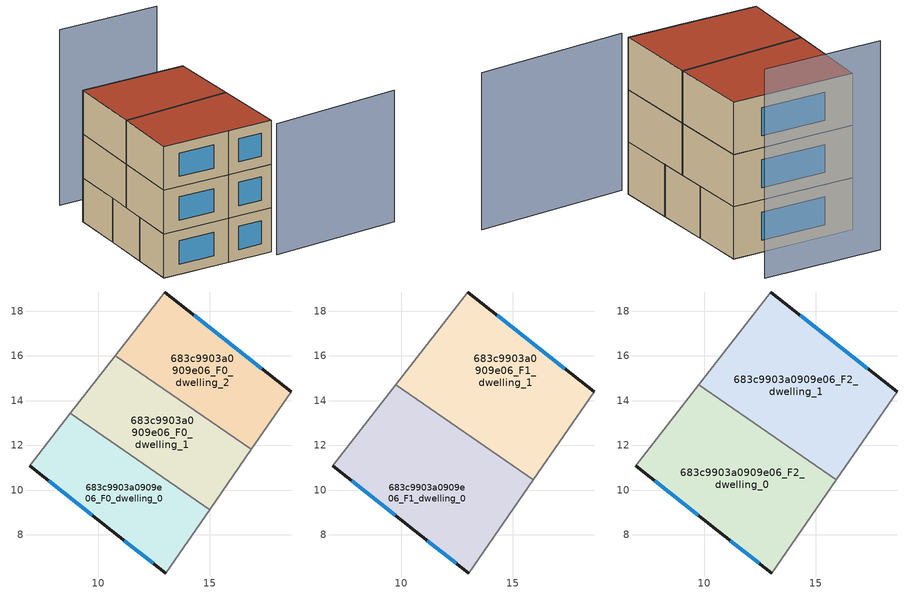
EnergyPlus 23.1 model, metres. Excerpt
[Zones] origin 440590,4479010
683c9903a0909e06_F0_dwelling_0
 floor ground (EU_floor_Construction): 13.04,6.29 15,9.12 8.76,13.43 6.95,11.1 10.6,8.18 z0
 wall outside (EU_wall_Construction): 13.04,6.29 10.6,8.18 6.95,11.1 z0:3
 wall adiabatic (EU_wall_Construction): 6.95,11.1 8.76,13.43 / 15,9.12 13.04,6.29 z0:3
 wall to 683c9903a0909e06_F0_dwelling_1 (EU_wall_Construction): 8.76,13.43 15,9.12 z0:3
 window (EU_Window_Construction): 12.47,6.73 11.17,7.74 / 9.75,8.86 7.8,10.41 z0.7:2.3
683c9903a0909e06_F0_dwelling_1
 floor ground (EU_floor_Construction): 15,9.12 16.86,11.82 10.77,16.02 8.76,13.43 z0
 wall to 683c9903a0909e06_F0_dwelling_2 (EU_wall_Construction): 10.77,16.02 16.86,11.82 z0:3
 wall adiabatic (EU_wall_Construction): 16.86,11.82 15,9.12 / 8.76,13.43 10.77,16.02 z0:3
683c9903a0909e06_F0_dwelling_2
 floor ground (EU_floor_Construction): 16.86,11.82 18.64,14.39 12.98,18.86 10.77,16.02 z0
 wall outside (EU_wall_Construction): 12.98,18.86 18.64,14.39 z0:3
 wall adiabatic (EU_wall_Construction): 10.77,16.02 12.98,18.86 / 18.64,14.39 16.86,11.82 z0:3
 window (EU_Window_Construction): 14.3,17.82 17.32,15.44 z0.7:2.3
683c9903a0909e06_F1_dwelling_0
 floor to 683c9903a0909e06_F0_dwelling_0 (EU_floor_Construction): 13.04,6.29 15,9.12 8.76,13.43 6.95,11.1 10.6,8.18 z3
 floor to 683c9903a0909e06_F0_dwelling_1 (EU_floor_Construction): 15,9.12 15.92,10.46 9.76,14.72 8.76,13.43 z3
 wall outside (EU_wall_Construction): 13.04,6.29 10.6,8.18 6.95,11.1 z3:6
 wall adiabatic (EU_wall_Construction): 6.95,11.1 9.76,14.72 / 15.92,10.46 13.04,6.29 z3:6
 wall to 683c9903a0909e06_F1_dwelling_1 (EU_wall_Construction): 9.76,14.72 15.92,10.46 z3:6
 window (EU_Window_Construction): 12.47,6.73 11.17,7.74 / 9.75,8.86 7.8,10.41 z3.7:5.3
683c9903a0909e06_F1_dwelling_1
 floor to 683c9903a0909e06_F0_dwelling_1 (EU_floor_Construction): 15.92,10.46 16.86,11.82 10.77,16.02 9.76,14.72 z3
 floor to 683c9903a0909e06_F0_dwelling_2 (EU_floor_Construction): 16.86,11.82 18.64,14.39 12.98,18.86 10.77,16.02 z3
 wall outside (EU_wall_Construction): 12.98,18.86 18.64,14.39 z3:6
 wall adiabatic (EU_wall_Construction): 9.76,14.72 12.98,18.86 / 18.64,14.39 15.92,10.46 z3:6
 window (EU_Window_Construction): 14.3,17.82 17.32,15.44 z3.7:5.3
683c9903a0909e06_F2_dwelling_0
 floor to 683c9903a0909e06_F1_dwelling_0 (EU_floor_Construction): 13.04,6.29 15.92,10.46 9.76,14.72 6.95,11.1 10.6,8.18 z6
 wall outside (EU_wall_Construction): 13.04,6.29 10.6,8.18 6.95,11.1 z6:9
 wall adiabatic (EU_wall_Construction): 6.95,11.1 9.76,14.72 / 15.92,10.46 13.04,6.29 z6:9
 wall to 683c9903a0909e06_F2_dwelling_1 (EU_wall_Construction): 9.76,14.72 15.92,10.46 z6:9
 window (EU_Window_Construction): 12.47,6.73 11.17,7.74 / 9.75,8.86 7.8,10.41 z6.7:8.3
 roof outside (EU_roof_Construction): 15.92,10.46 13.04,6.29 10.6,8.18 6.95,11.1 9.76,14.72 z9
683c9903a0909e06_F2_dwelling_1
 floor to 683c9903a0909e06_F1_dwelling_1 (EU_floor_Construction): 15.92,10.46 18.64,14.39 12.98,18.86 9.76,14.72 z6
 wall outside (EU_wall_Construction): 12.98,18.86 18.64,14.39 z6:9
 wall adiabatic (EU_wall_Construction): 9.76,14.72 12.98,18.86 / 18.64,14.39 15.92,10.46 z6:9
 window (EU_Window_Construction): 14.3,17.82 17.32,15.44 z6.7:8.3
 roof outside (EU_roof_Construction): 18.64,14.39 15.92,10.46 9.76,14.72 12.98,18.86 z9
shading: 19.99,0.79 12.71,5.8 z0:9; 20.26,16.78 14.76,21.1 z0:12
[Building]
EU S2 Campaign: North Axis=0; Terrain=City; Solar Distribution=FullExterior
[Site:Location]
Madrid: Latitude=40.5; Longitude=-3.5; Time Zone=1; Elevation=609
[SizingPeriod:WeatherFileDays]
AnnualSizingPeriod: Begin Month=1; Begin Day of Month=1; End Month=12; End Day of Month=31; Day of Week for Start Day=Monday; Use Weather File Daylight Saving Period=No; Use Weather File Rain and Snow Indicators=No
[MATERIAL]
EU_InternalMass_Material: Roughness=MediumRough; Thickness=0.1; Conductivity=1; Density=1800; Specific Heat=900; Thermal Absorptance=0.9; Solar Absorptance=0.7; Visible Absorptance=0.7
[MATERIAL:NOMASS] Roughness=MediumRough; Thermal Absorptance=0.9; Solar Absorptance=0.7; Visible Absorptance=0.7
Name | Thermal Resistance
EU_wall_NoMass | 0.419739
EU_roof_NoMass | 0.352165
EU_floor_NoMass | 0.608284
[WINDOWMATERIAL:SIMPLEGLAZINGSYSTEM]
EU_Window_SimpleGlazing: UFactor=4.8352; Solar Heat Gain Coefficient=0.85; Visible Transmittance=0.85
[CONSTRUCTION]
EU_wall_Construction: EU_wall_NoMass
EU_roof_Construction: EU_roof_NoMass
EU_floor_Construction: EU_floor_NoMass
EU_InternalMass_Construction: EU_InternalMass_Material
EU_Window_Construction: EU_Window_SimpleGlazing
[ZONE] Type=1; Multiplier=1; Ceiling Height=autocalculate; Floor Area=autocalculate; Part of Total Floor Area=Yes
Name | Volume
683c9903a0909e06_F0_dwelling_0 | 73.7256
683c9903a0909e06_F1_dwelling_0; 683c9903a0909e06_F2_dwelling_0 | 110.593
683c9903a0909e06_F0_dwelling_1 | 73.723
683c9903a0909e06_F1_dwelling_1; 683c9903a0909e06_F2_dwelling_1 | 110.592
683c9903a0909e06_F0_dwelling_2 | 73.7241
[INTERNALMASS] Construction=EU_InternalMass_Construction
Name | Zone or ZoneList | Surface Area
683c9903a0909e06_F0_dwelling_0_EU_InternalMass | 683c9903a0909e06_F0_dwelling_0 | 24.5752
683c9903a0909e06_F0_dwelling_1_EU_InternalMass | 683c9903a0909e06_F0_dwelling_1 | 24.5744
683c9903a0909e06_F0_dwelling_2_EU_InternalMass | 683c9903a0909e06_F0_dwelling_2 | 24.5748
683c9903a0909e06_F1_dwelling_0_EU_InternalMass | 683c9903a0909e06_F1_dwelling_0 | 36.8643
683c9903a0909e06_F1_dwelling_1_EU_InternalMass | 683c9903a0909e06_F1_dwelling_1 | 36.8639
683c9903a0909e06_F2_dwelling_0_EU_InternalMass | 683c9903a0909e06_F2_dwelling_0 | 36.8643
683c9903a0909e06_F2_dwelling_1_EU_InternalMass | 683c9903a0909e06_F2_dwelling_1 | 36.8639
[OTHEREQUIPMENT] Fuel Type=Electricity; Design Level Calculation Method=Watts/Area; Power per Zone Floor Area=1; Fraction Latent=0; Fraction Radiant=0; Fraction Lost=0; Carbon Dioxide Generation Rate=0; EndUse Subcategory=EU_Step8_InternalGains
Name | Zone or ZoneList or Space or SpaceList | Schedule
EU_Step8_InternalGain_683c9903a0909e06_F0_dwelling_0_f000 | 683c9903a0909e06_F0_dwelling_0 | EU_Step8_GainSchedule_683c9903a0909e06_F0_dwelling_0_f000
EU_Step8_InternalGain_683c9903a0909e06_F0_dwelling_1_f000 | 683c9903a0909e06_F0_dwelling_1 | EU_Step8_GainSchedule_683c9903a0909e06_F0_dwelling_1_f000
EU_Step8_InternalGain_683c9903a0909e06_F0_dwelling_2_f000 | 683c9903a0909e06_F0_dwelling_2 | EU_Step8_GainSchedule_683c9903a0909e06_F0_dwelling_2_f000
EU_Step8_InternalGain_683c9903a0909e06_F1_dwelling_0_f000 | 683c9903a0909e06_F1_dwelling_0 | EU_Step8_GainSchedule_683c9903a0909e06_F1_dwelling_0_f000
EU_Step8_InternalGain_683c9903a0909e06_F1_dwelling_1_f000 | 683c9903a0909e06_F1_dwelling_1 | EU_Step8_GainSchedule_683c9903a0909e06_F1_dwelling_1_f000
EU_Step8_InternalGain_683c9903a0909e06_F2_dwelling_0_f000 | 683c9903a0909e06_F2_dwelling_0 | EU_Step8_GainSchedule_683c9903a0909e06_F2_dwelling_0_f000
EU_Step8_InternalGain_683c9903a0909e06_F2_dwelling_1_f000 | 683c9903a0909e06_F2_dwelling_1 | EU_Step8_GainSchedule_683c9903a0909e06_F2_dwelling_1_f000
[ZONEVENTILATION:DESIGNFLOWRATE] Schedule=EU_AlwaysOn; Design Flow Rate Calculation Method=AirChanges/Hour; Air Changes per Hour=0.703302; Ventilation Type=Natural; Fan Pressure Rise=0; Fan Total Efficiency=1; Constant Term Coefficient=1; Temperature Term Coefficient=0; Velocity Term Coefficient=0; Velocity Squared Term Coefficient=0; Minimum Indoor Temperature=-100; Maximum Indoor Temperature=100; Delta Temperature=-100; Minimum Outdoor Temperature=-100; Maximum Outdoor Temperature=100; Maximum Wind Speed=40
Name | Zone or ZoneList or Space or SpaceList
EU_ConstantAir_683c9903a0909e06_F0_dwelling_0 | 683c9903a0909e06_F0_dwelling_0
EU_ConstantAir_683c9903a0909e06_F0_dwelling_1 | 683c9903a0909e06_F0_dwelling_1
EU_ConstantAir_683c9903a0909e06_F0_dwelling_2 | 683c9903a0909e06_F0_dwelling_2
EU_ConstantAir_683c9903a0909e06_F1_dwelling_0 | 683c9903a0909e06_F1_dwelling_0
EU_ConstantAir_683c9903a0909e06_F1_dwelling_1 | 683c9903a0909e06_F1_dwelling_1
EU_ConstantAir_683c9903a0909e06_F2_dwelling_0 | 683c9903a0909e06_F2_dwelling_0
EU_ConstantAir_683c9903a0909e06_F2_dwelling_1 | 683c9903a0909e06_F2_dwelling_1
[HVACTEMPLATE:THERMOSTAT] Constant Heating Setpoint=20; Constant Cooling Setpoint=50
EU_HeatOnly_683c9903a0909e06_F0_dwelling_0; EU_HeatOnly_683c9903a0909e06_F0_dwelling_1; EU_HeatOnly_683c9903a0909e06_F0_dwelling_2; EU_HeatOnly_683c9903a0909e06_F1_dwelling_0; EU_HeatOnly_683c9903a0909e06_F1_dwelling_1; EU_HeatOnly_683c9903a0909e06_F2_dwelling_0; EU_HeatOnly_683c9903a0909e06_F2_dwelling_1
[HVACTEMPLATE:ZONE:IDEALLOADSAIRSYSTEM] System Availability Schedule=EU_AlwaysOn; Maximum Heating Supply Air Temperature=50; Minimum Cooling Supply Air Temperature=13; Maximum Heating Supply Air Humidity Ratio=0.0156; Minimum Cooling Supply Air Humidity Ratio=0.0077; Heating Limit=NoLimit; Cooling Limit=NoLimit; Heating Availability Schedule=EU_AlwaysOn; Cooling Availability Schedule=EU_CoolingOff; Dehumidification Control Type=ConstantSensibleHeatRatio; Cooling Sensible Heat Ratio=0.7; Dehumidification Setpoint=60; Humidification Control Type=None; Humidification Setpoint=30; Outdoor Air Method=None; Outdoor Air Flow Rate per Person=0.00944; Outdoor Air Flow Rate per Zone Floor Area=0; Outdoor Air Flow Rate per Zone=0; Demand Controlled Ventilation Type=None; Outdoor Air Economizer Type=NoEconomizer; Heat Recovery Type=None; Sensible Heat Recovery Effectiveness=0.7; Latent Heat Recovery Effectiveness=0.65
Name | Template Thermostat
683c9903a0909e06_F0_dwelling_0 | EU_HeatOnly_683c9903a0909e06_F0_dwelling_0
683c9903a0909e06_F0_dwelling_1 | EU_HeatOnly_683c9903a0909e06_F0_dwelling_1
683c9903a0909e06_F0_dwelling_2 | EU_HeatOnly_683c9903a0909e06_F0_dwelling_2
683c9903a0909e06_F1_dwelling_0 | EU_HeatOnly_683c9903a0909e06_F1_dwelling_0
683c9903a0909e06_F1_dwelling_1 | EU_HeatOnly_683c9903a0909e06_F1_dwelling_1
683c9903a0909e06_F2_dwelling_0 | EU_HeatOnly_683c9903a0909e06_F2_dwelling_0
683c9903a0909e06_F2_dwelling_1 | EU_HeatOnly_683c9903a0909e06_F2_dwelling_1
[SIZING:ZONE] Zone Cooling Design Supply Air Temperature Input Method=SupplyAirTemperature; Zone Cooling Design Supply Air Temperature=13; Zone Heating Design Supply Air Temperature Input Method=SupplyAirTemperature; Zone Heating Design Supply Air Temperature=50; Zone Cooling Design Supply Air Humidity Ratio=0.008; Zone Heating Design Supply Air Humidity Ratio=0.008; Cooling Design Air Flow Method=DesignDay; Cooling Design Air Flow Rate=0; Cooling Minimum Air Flow per Zone Floor Area=0.000762; Cooling Minimum Air Flow=0; Cooling Minimum Air Flow Fraction=0.2; Heating Design Air Flow Method=DesignDay; Heating Design Air Flow Rate=0; Heating Maximum Air Flow per Zone Floor Area=0.002032; Heating Maximum Air Flow=0.141576; Heating Maximum Air Flow Fraction=0.3; Account for Dedicated Outdoor Air System=No; Dedicated Outdoor Air System Control Strategy=NeutralSupplyAir; Dedicated Outdoor Air Low Setpoint Temperature for Design=autosize; Dedicated Outdoor Air High Setpoint Temperature for Design=autosize; Zone Load Sizing Method=Sensible Load Only No Latent Load; Zone Latent Cooling Design Supply Air Humidity Ratio Input Method=HumidityRatioDifference; Zone Cooling Design Supply Air Humidity Ratio Difference=0.005; Zone Latent Heating Design Supply Air Humidity Ratio Input Method=HumidityRatioDifference; Zone Humidification Design Supply Air Humidity Ratio Difference=0.005
683c9903a0909e06_F0_dwelling_0; 683c9903a0909e06_F0_dwelling_1; 683c9903a0909e06_F0_dwelling_2; 683c9903a0909e06_F1_dwelling_0; 683c9903a0909e06_F1_dwelling_1; 683c9903a0909e06_F2_dwelling_0; 683c9903a0909e06_F2_dwelling_1
[SCHEDULE:CONSTANT]
Name | Hourly Value
EU_AlwaysOn | 1
EU_CoolingOff | 0
[SCHEDULE:FILE] Column Number=1; Rows to Skip at Top=0; Number of Hours of Data=8760; Column Separator=Comma; Interpolate to Timestep=No; Minutes per Item=60; Adjust Schedule for Daylight Savings=Yes
Name | File
EU_Step8_GainSchedule_683c9903a0909e06_F0_dwelling_0_f000 | ../../schedules/683c9903a0909e06/683c9903a0909e06_F0_dwelling_0_f000_gain.csv
EU_Step8_GainSchedule_683c9903a0909e06_F0_dwelling_1_f000 | ../../schedules/683c9903a0909e06/683c9903a0909e06_F0_dwelling_1_f000_gain.csv
EU_Step8_GainSchedule_683c9903a0909e06_F0_dwelling_2_f000 | ../../schedules/683c9903a0909e06/683c9903a0909e06_F0_dwelling_2_f000_gain.csv
EU_Step8_GainSchedule_683c9903a0909e06_F1_dwelling_0_f000 | ../../schedules/683c9903a0909e06/683c9903a0909e06_F1_dwelling_0_f000_gain.csv
EU_Step8_GainSchedule_683c9903a0909e06_F1_dwelling_1_f000 | ../../schedules/683c9903a0909e06/683c9903a0909e06_F1_dwelling_1_f000_gain.csv
EU_Step8_GainSchedule_683c9903a0909e06_F2_dwelling_0_f000 | ../../schedules/683c9903a0909e06/683c9903a0909e06_F2_dwelling_0_f000_gain.csv
EU_Step8_GainSchedule_683c9903a0909e06_F2_dwelling_1_f000 | ../../schedules/683c9903a0909e06/683c9903a0909e06_F2_dwelling_1_f000_gain.csv
